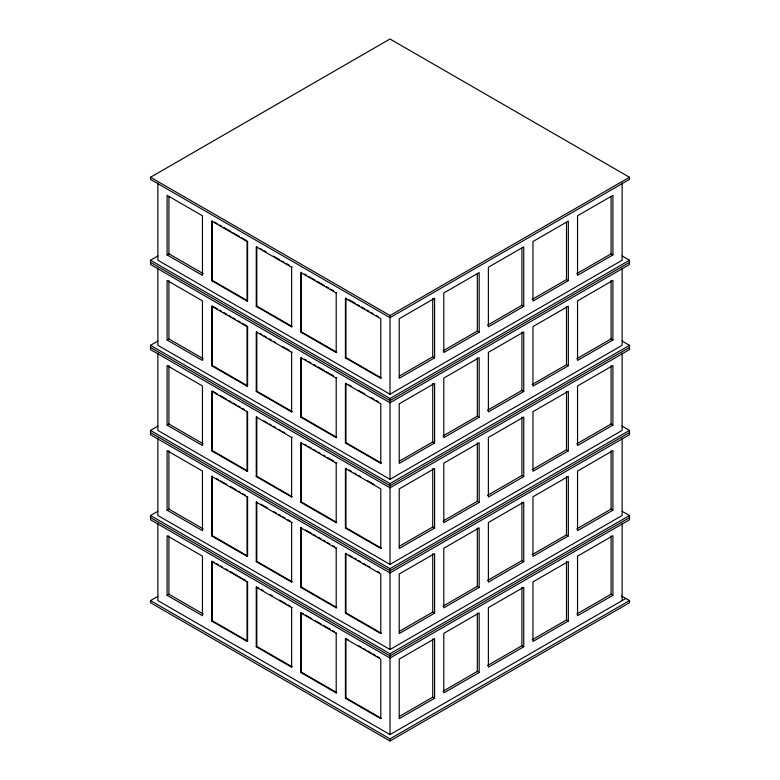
<?xml version="1.0" encoding="UTF-8"?>
<svg xmlns="http://www.w3.org/2000/svg" width="780" height="780" viewBox="0 0 780 780"><rect width="100%" height="100%" fill="white"/><g stroke="black" fill="none" stroke-linecap="round" stroke-linejoin="round"><path stroke-width="1.17" d="M150.501 177.274L390 39L629.499 177.274L629.499 179.4L390 317.674L150.501 179.4L150.501 177.274L390 315.539L629.499 177.274M622.108 255.977L629.499 260.237L629.499 264.488L390 402.763L150.501 264.488L150.501 260.237L157.892 255.977M167.086 254.914L202.459 275.34L202.459 215.777L167.086 195.351L167.086 254.914L168.928 253.851L203.258 273.673M247.591 300.758L247.036 301.08L247.036 241.517L211.672 221.091L211.672 280.654L212.219 280.342L247.591 300.758L247.591 241.195M622.108 341.065L629.499 345.325L629.499 349.586L390 487.851L150.501 349.586L150.501 345.325L157.892 341.065M256.25 306.394L256.805 306.082L292.178 326.498L291.623 326.82L256.25 306.394L256.25 246.831L291.623 267.257L292.178 266.935M167.086 340.012L202.459 360.428L202.459 300.865L167.086 280.449L167.086 340.012L168.928 338.949L203.258 358.771M247.036 326.606L247.591 326.284L247.591 385.846L247.036 386.168L211.672 365.752L211.672 306.189L247.036 326.606L247.036 386.168M300.836 332.134L301.382 331.822L336.755 352.238L336.209 352.56L300.836 332.134L300.836 272.571L336.209 292.997L336.755 292.675M211.672 365.752L212.219 365.43L247.591 385.846M622.108 426.153L629.499 430.414L629.499 434.674L390 572.949L150.501 434.674L150.501 430.414L157.892 426.153M256.25 391.492L256.805 391.17L292.178 411.587L291.623 411.908L256.25 391.492L256.25 331.929L291.623 352.346L292.178 352.024M167.086 425.1L202.459 445.526L202.459 385.954L167.086 365.537L167.086 425.1L168.928 424.037L203.258 443.859M247.036 411.694L247.591 411.382L247.591 470.944L247.036 471.266L211.672 450.84L211.672 391.277L247.036 411.694L247.036 471.266M345.413 357.874L380.786 378.3L380.786 318.737L345.413 298.311L345.413 357.874L345.969 357.562L381.342 377.978M300.836 417.232L301.382 416.91L336.755 437.327L336.209 437.648L300.836 417.232L300.836 357.659L336.209 378.085L336.755 377.764M211.672 450.84L212.219 450.518L247.591 470.944M211.672 476.365L212.219 476.044L212.219 535.616L247.591 556.033L247.591 496.47L247.036 496.792L211.672 476.365L211.672 535.928L247.036 556.355L247.591 556.033M622.108 511.241L629.499 515.512L629.499 519.763L390 658.037L150.501 519.763L150.501 515.512L157.892 511.241M256.25 476.58L256.805 476.258L292.178 496.685L291.623 496.997L256.25 476.58L256.25 417.017L291.623 437.434L292.178 437.122M167.086 510.188L202.459 530.615L202.459 471.052L167.086 450.625L167.086 510.188L168.928 509.125L203.258 528.947M399.448 376.038L432.744 356.811L434.587 357.874L434.587 298.311L399.214 318.737L399.214 378.3L434.587 357.874M442.991 350.893L477.321 331.071L479.164 332.134L479.164 272.571L443.791 292.997L443.791 352.56L479.164 332.134M487.578 325.153L521.908 305.331L523.75 306.394L523.75 246.831L488.377 267.257L488.377 326.82L523.75 306.394M532.155 299.413L566.495 279.591L568.327 280.654L568.327 221.091L532.964 241.517L532.964 301.08L568.327 280.654M576.742 273.673L611.072 253.851L612.914 254.914L612.914 195.351L577.541 215.777L577.541 275.34L612.914 254.914M157.872 183.017L157.872 260.237L390 394.251L622.128 260.237L622.128 183.017M150.501 260.237L390 398.512L629.499 260.237M629.499 262.363L390 400.637L150.501 262.363M345.413 442.972L380.786 463.388L380.786 403.825L345.413 383.399L345.413 442.972L345.969 442.65L381.342 463.066M256.25 502.106L256.805 501.784L256.805 561.356L292.178 581.773L291.623 582.094L256.25 561.668L256.25 502.106L291.623 522.532L292.178 522.21M300.836 502.32L301.382 501.998L336.755 522.425L336.209 522.736L300.836 502.32L300.836 442.757L336.209 463.174L336.755 462.862M211.672 535.928L212.219 535.616M211.672 561.463L247.036 581.88L247.591 581.558L247.591 641.121L247.036 641.443L211.672 621.026L211.672 561.463L214.305 562.341M621.592 596.037L629.499 600.6L629.499 602.725L390 741L150.501 602.725L150.501 600.6L157.892 596.339M167.086 595.286L202.459 615.703L202.459 556.14L167.086 535.724L167.086 595.286L168.928 594.224L203.258 614.035M399.448 461.126L432.744 441.909L434.587 442.972L434.587 383.399L399.214 403.825L399.214 463.388L434.587 442.972M442.991 435.981L477.321 416.169L479.164 417.232L479.164 357.659L443.791 378.085L443.791 437.648L479.164 417.232M487.578 410.241L521.908 390.429L523.75 391.492L523.75 331.929L488.377 352.346L488.377 411.908L523.75 391.492M532.155 384.511L566.495 364.689L568.327 365.752L568.327 306.189L532.964 326.606L532.964 386.168L568.327 365.752M576.742 358.771L611.072 338.949L612.914 340.012L612.914 280.449L577.541 300.865L577.541 360.428L612.914 340.012M300.836 527.846L301.382 527.524L301.382 587.096L336.755 607.513L336.209 607.834L300.836 587.408L300.836 527.846L336.209 548.272L336.755 547.95M157.872 268.106L157.872 345.325L390 479.339L622.128 345.325L622.128 268.106M150.501 345.325L390 483.6L629.499 345.325M256.25 561.668L256.805 561.356M629.499 347.451L390 485.726L150.501 347.451M345.413 528.06L380.786 548.476L380.786 488.914L345.413 468.497L345.413 528.06L345.969 527.738L381.342 548.164M256.25 646.766L256.805 646.444L292.178 666.861L291.623 667.183L256.25 646.766L256.25 587.194L258.882 588.081M211.672 621.026L212.219 620.704L247.591 641.121M345.413 553.585L380.786 574.012L380.786 633.575L345.413 613.148L345.413 553.585L345.969 553.264L345.969 612.836L381.342 633.253M300.836 587.408L301.382 587.096M256.25 587.194L291.623 607.62L292.178 607.298M399.448 546.215L432.744 526.997L434.587 528.06L434.587 468.497L399.214 488.914L399.214 548.476L434.587 528.06M442.991 521.079L477.321 501.257L479.164 502.32L479.164 442.757L443.791 463.174L443.791 522.736L479.164 502.32M487.578 495.339L521.908 475.517L523.75 476.58L523.75 417.017L488.377 437.434L488.377 496.997L523.75 476.58M532.155 469.599L566.495 449.777L568.327 450.84L568.327 391.277L532.964 411.694L532.964 471.266L568.327 450.84M576.742 443.859L611.072 424.037L612.914 425.1L612.914 365.537L577.541 385.954L577.541 445.526L612.914 425.1M300.836 672.506L301.382 672.184L336.755 692.601L336.209 692.923L300.836 672.506L300.836 612.934L303.469 613.821M157.872 353.203L157.872 430.414L390 564.437L622.128 430.414L622.128 353.203M150.501 430.414L390 568.688L629.499 430.414M629.499 432.549L390 570.814L150.501 432.549M345.413 613.148L345.969 612.836M300.836 612.934L336.209 633.36L336.755 633.038M345.413 638.674L380.786 659.1L380.786 718.663L345.413 698.246L345.413 638.674L348.046 639.561M399.448 631.303L432.744 612.085L434.587 613.148L434.587 553.585L399.214 574.012L399.214 633.575L434.587 613.148M442.991 606.167L477.321 586.346L479.164 587.408L479.164 527.846L443.791 548.272L443.791 607.834L479.164 587.408M487.578 580.427L521.908 560.606L523.75 561.668L523.75 502.106L488.377 522.532L488.377 582.094L523.75 561.668M532.155 554.687L566.495 534.865L568.327 535.928L568.327 476.365L532.964 496.792L532.964 556.355L568.327 535.928M576.742 528.947L611.072 509.125L612.914 510.188L612.914 450.625L577.541 471.052L577.541 530.615L612.914 510.188M157.872 438.292L157.872 515.512L390 649.525L622.128 515.512L622.128 438.292M150.501 515.512L390 653.776L629.499 515.512M629.499 517.637L390 655.912L150.501 517.637M345.413 698.246L345.969 697.925L381.342 718.341M399.448 716.401L432.744 697.174L434.587 698.246L434.587 638.674L399.214 659.1L399.214 718.663L434.587 698.246M442.991 691.255L477.321 671.434L479.164 672.506L479.164 612.934L443.791 633.36L443.791 692.923L479.164 672.506M487.578 665.515L521.908 645.703L523.75 646.766L523.75 587.194L488.377 607.62L488.377 667.183L523.75 646.766M532.155 639.775L566.495 619.963L568.327 621.026L568.327 561.463L532.964 581.88L532.964 641.443L568.327 621.026M576.742 614.035L611.072 594.224L612.914 595.286L612.914 535.724L577.541 556.14L577.541 615.703L612.914 595.286M157.872 523.38L157.872 600.6L390 734.614L625.813 598.475M150.501 600.6L390 738.875L629.499 600.6M214.305 221.978L217.425 223.782M219.502 224.981L221.588 226.18M223.665 227.38L230.948 231.582M233.025 232.791L239.265 236.389M241.351 237.588L246.548 240.591M259.925 248.313L262.002 249.512M264.089 250.721L266.165 251.92M273.448 256.123L279.689 259.73M281.775 260.93L283.852 262.129M285.928 263.328L289.058 265.132M304.512 274.053L306.589 275.252M308.665 276.461L314.915 280.059M316.992 281.268L324.275 285.47M326.352 286.669L328.439 287.869M330.515 289.068L333.635 290.872M349.089 299.793L355.329 303.401M357.415 304.6L359.492 305.799M361.579 306.998L364.699 308.802M366.776 310.001L368.862 311.21M370.939 312.409L373.015 313.609M376.135 315.412L378.222 316.612M211.672 280.654L247.036 301.08M217.425 308.87L212.219 305.867L212.219 365.43M219.502 310.069L221.588 311.269M223.665 312.468L226.785 314.272M228.862 315.471L230.948 316.68M233.025 317.879L235.111 319.078M238.232 320.882L240.308 322.081M242.395 323.281L246.548 325.689M259.925 333.411L262.002 334.61M264.089 335.81L266.165 337.009M269.285 338.812L271.372 340.012M273.448 341.211L275.525 342.42M282.808 346.622L289.058 350.23M304.512 359.151L306.589 360.35M308.665 361.549L310.752 362.749M313.872 364.552L315.949 365.752M318.035 366.951L324.275 370.558M326.352 371.758L333.635 375.96M349.089 384.891L351.175 386.09M358.449 390.293L364.699 393.9M370.939 397.498L374.059 399.302M376.135 400.501L378.222 401.7M217.425 393.959L212.219 390.956L212.219 450.518M219.502 395.158L226.785 399.37M228.862 400.569L230.948 401.768M233.025 402.968L236.145 404.771M238.232 405.97L240.308 407.17M242.395 408.379L244.471 409.578M264.089 420.898L267.209 422.702M269.285 423.901L271.372 425.11M273.448 426.309L275.525 427.508M278.655 429.312L280.732 430.511M282.808 431.71L284.895 432.91M304.512 444.239L306.589 445.438M308.665 446.638L311.785 448.441M313.872 449.641L315.949 450.85M318.035 452.049L320.112 453.248M323.232 455.052L325.319 456.251M327.395 457.45L333.635 461.058M349.089 469.979L351.175 471.178M354.296 472.982L356.372 474.181M358.449 475.381L360.535 476.59M367.819 480.792L374.059 484.39M216.382 478.452L218.458 479.651M220.545 480.851L226.785 484.458M229.905 486.262L236.145 489.86M238.232 491.069L240.308 492.268M242.395 493.467L245.515 495.271M260.969 504.192L267.209 507.79M273.448 511.397L276.569 513.201M278.655 514.4L280.732 515.6M282.808 516.808L284.895 518.008M288.015 519.812L290.092 521.011M305.546 529.932L311.785 533.53M313.872 534.739L315.949 535.938M318.035 537.137L321.155 538.941M323.232 540.14L325.319 541.34M327.395 542.548L329.472 543.748M332.602 545.551L334.678 546.751M349.089 555.067L352.209 556.871M354.296 558.071L356.372 559.27M358.449 560.479L360.535 561.678M363.656 563.482L365.732 564.681M367.819 565.88L369.895 567.079M377.179 571.292L379.265 572.491M216.382 563.54L218.458 564.74M220.545 565.948L222.622 567.148M225.742 568.951L227.828 570.151M229.905 571.35L237.188 575.552M239.265 576.751L245.515 580.359M260.969 589.28L263.045 590.48M270.328 594.692L272.405 595.891M279.689 600.093L285.928 603.7M288.015 604.9L290.092 606.099M305.546 615.02L311.785 618.628M314.915 620.432L321.155 624.029M323.232 625.228L330.515 629.441M332.602 630.64L334.678 631.839M358.449 645.567L361.579 647.371M363.656 648.57L365.732 649.769M367.819 650.968L370.939 652.772M373.015 653.971L375.102 655.181M377.179 656.38L379.265 657.579M622.128 523.38L622.128 600.6M611.072 196.726L611.072 253.851M611.072 280.595L611.072 338.949M611.072 365.683L611.072 424.037M611.072 450.781L611.072 509.125M611.072 535.87L611.072 594.224M566.495 222.456L566.495 279.591M566.495 306.335L566.495 364.689M566.495 391.423L566.495 449.777M566.495 476.522L566.495 534.865M566.495 561.61L566.495 619.963M521.908 248.196L521.908 305.331M521.908 332.075L521.908 390.429M521.908 417.163L521.908 475.517M521.908 502.261L521.908 560.606M521.908 587.35L521.908 645.703M477.321 273.936L477.321 331.071M477.321 357.815L477.321 416.169M477.321 442.904L477.321 501.257M477.321 528.001L477.321 586.346M477.321 613.09L477.321 671.434M432.744 298.467L432.744 356.811M432.744 383.555L432.744 441.909M432.744 468.644L432.744 526.997M432.744 553.742L432.744 612.085M432.744 638.83L432.744 697.174M390 315.539L390 394.251M390 398.512L390 479.339M390 483.6L390 564.437M390 568.688L390 649.525M390 653.776L390 734.614M390 738.875L390 741M345.969 297.989L345.969 357.562M345.969 383.087L345.969 442.65M345.969 468.175L345.969 527.738M345.969 638.362L345.969 697.925M336.209 292.997L336.209 352.56M336.209 378.085L336.209 437.648M336.209 463.174L336.209 522.736M336.209 548.272L336.209 607.834M336.209 633.36L336.209 692.923M301.382 272.249L301.382 331.822M301.382 357.347L301.382 416.91M301.382 442.435L301.382 501.998M301.382 612.622L301.382 672.184M291.623 267.257L291.623 326.82M291.623 352.346L291.623 411.908M291.623 437.434L291.623 496.997M291.623 522.532L291.623 582.094M291.623 607.62L291.623 667.183M256.805 246.509L256.805 306.082M256.805 331.607L256.805 391.17M256.805 416.695L256.805 476.258M256.805 586.882L256.805 646.444M247.036 496.792L247.036 556.355M247.036 581.88L247.036 641.443M212.219 220.769L212.219 280.342M212.219 561.142L212.219 620.704M168.928 196.726L168.928 253.851M168.928 280.595L168.928 338.949M168.928 365.683L168.928 424.037M168.928 450.781L168.928 509.125M168.928 535.87L168.928 594.224"/></g></svg>
